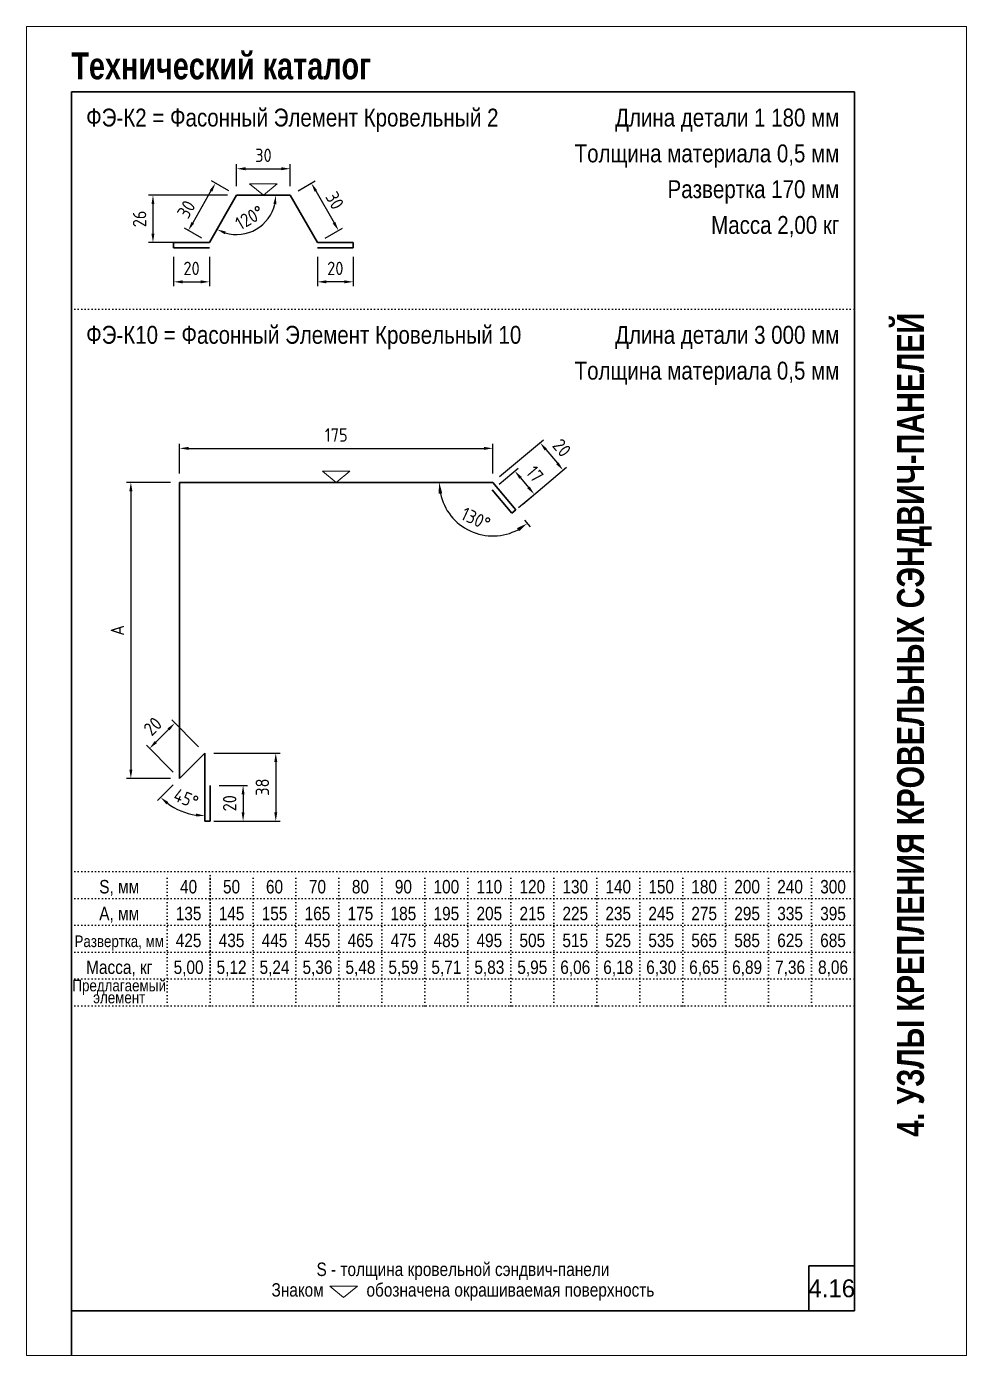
# Model space of a CAD drawing. Extents: x 5821 to 16321, y -13531 to 5774.
# Drawn here: x 11071 to 12121, y -11304 to -9819 of the extents above; entities that cross this region are included whole.
import ezdxf
from ezdxf.enums import TextEntityAlignment as Align

# ---------------------------------------------------------------- set-up
doc = ezdxf.new("R2010")
doc.units = 0
doc.header["$LTSCALE"] = 3
doc.linetypes.add('DOT2', pattern=[0.125, 0, -0.125])
doc.layers.get('0').update_dxf_attribs({"linetype": 'CONTINUOUS', "lineweight": 30})
doc.layers.get('DEFPOINTS').update_dxf_attribs({"linetype": 'CONTINUOUS'})
for name, color, linetype, lineweight in [('new_fill', 8, 'CONTINUOUS', 13), ('RAZMER', 7, 'CONTINUOUS', 9), ('Нащельники', 1, 'CONTINUOUS', 30)]:
    doc.layers.add(name, color=color, linetype=linetype, lineweight=lineweight)
doc.layers.add('Punktir', color=7, linetype='CONTINUOUS')
doc.styles.add('LOGO', font='HATTEN.TTF')
doc.styles.add('ROMANS', font='romans.shx', dxfattribs={"width": 0.85})
doc.styles.add('style1', font='ARIALN.TTF')
doc.styles.add('style2', font='impact.TTF')
doc.dimstyles.new('2.5', dxfattribs={"dimscale": 5, "dimtxt": 3, "dimasz": 2, "dimexe": 1, "dimexo": 2, "dimgap": 0, "dimtad": 0, "dimdec": 0, "dimlfac": 0.5, "dimzin": 9, "dimdsep": 46, "dimtxsty": 'ROMANS', "dimcen": -3, "dimdle": 1, "dimclrd": 256, "dimclre": 256, "dimclrt": 256, "dimadec": 0, "dimazin": 0, "dimtfac": 1, "dimtdec": 0, "dimtofl": 0, "dimtmove": 2, "dimatfit": 3, "dimfxl": 0, "dimtvp": 1, "dimtolj": 1, "dimtzin": 9, "dimarcsym": 0})
doc.dimstyles.new('5', dxfattribs={"dimscale": 5, "dimtxt": 3, "dimasz": 2.5, "dimexe": 1, "dimexo": 3, "dimgap": 0, "dimtad": 0, "dimdec": 0, "dimzin": 9, "dimdsep": 46, "dimtxsty": 'ROMANS', "dimblk2": 'OBLIQUE', "dimcen": -3, "dimdle": 1.5, "dimclrd": 256, "dimclre": 256, "dimclrt": 256, "dimadec": 0, "dimazin": 0, "dimtfac": 1, "dimtdec": 0, "dimtofl": 0, "dimtmove": 2, "dimatfit": 3, "dimfxl": 0, "dimtvp": 1, "dimtolj": 1, "dimtzin": 9, "dimarcsym": 0})

# ---------------------------------------------------------------- blocks, each defined once
blk = doc.blocks.new('*D1308')
at = {"layer": 'DEFPOINTS', "color": 0, "transparency": 16777216}
for p in [(11242, -10328.1), (11187.6, -10659), (11242, -10659)]:
    blk.add_point(p, dxfattribs=at)
at = {"layer": 'RAZMER', "lineweight": -2, "transparency": 16777216}
for p, q in [((11232, -10328.1), (11182.6, -10328.1)), ((11187.6, -10338.1), (11187.6, -10649)), ((11232, -10659), (11182.6, -10659))]:
    blk.add_line(p, q, dxfattribs=at)
at = {"layer": 'RAZMER', "transparency": 16777216}
for points in [[(11185.9, -10338.1), (11189.3, -10338.1), (11187.6, -10328.1)], [(11185.9, -10649), (11189.3, -10649), (11187.6, -10659)]]:
    blk.add_solid(points, dxfattribs=at)
at = {"layer": 'RAZMER', "transparency": 16777216, "insert": (11172.6, -10493.5), "char_height": 15, "attachment_point": 5, "rotation": 90, "style": 'ROMANS'}
blk.add_mtext('\\A1;{\\Fromans.shx|c204;А}', dxfattribs=at)
blk = doc.blocks.new('*D1309')
at = {"layer": 'DEFPOINTS', "color": 0, "transparency": 16777216}
for p in [(11208.4, -10625.4), (11270.3, -10630.7), (11242, -10659)]:
    blk.add_point(p, dxfattribs=at)
at = {"layer": 'RAZMER', "lineweight": -2, "transparency": 16777216}
for p, q in [((11263.2, -10623.6), (11233.2, -10593.6)), ((11229.7, -10604.2), (11215.5, -10618.3)), ((11234.9, -10651.9), (11204.9, -10621.9))]:
    blk.add_line(p, q, dxfattribs=at)
at = {"layer": 'RAZMER', "transparency": 16777216}
for points in [[(11228.5, -10603), (11230.8, -10605.4), (11236.7, -10597.1)], [(11214.3, -10617.2), (11216.7, -10619.5), (11208.4, -10625.4)]]:
    blk.add_solid(points, dxfattribs=at)
at = {"layer": 'RAZMER', "transparency": 16777216, "insert": (11212, -10600.7), "char_height": 15, "attachment_point": 5, "rotation": 45, "style": 'ROMANS'}
blk.add_mtext('\\A1;20', dxfattribs=at)
blk = doc.blocks.new('*D1310')
at = {"layer": 'DEFPOINTS', "color": 0, "transparency": 16777216}
for p in [(11276.3, -10666.7), (11276.3, -10706.7), (11313, -10706.7)]:
    blk.add_point(p, dxfattribs=at)
at = {"layer": 'RAZMER', "lineweight": -2, "transparency": 16777216}
for p, q in [((11286.3, -10666.7), (11318, -10666.7)), ((11313, -10676.7), (11313, -10696.7)), ((11286.3, -10706.7), (11318, -10706.7))]:
    blk.add_line(p, q, dxfattribs=at)
at = {"layer": 'RAZMER', "transparency": 16777216}
for points in [[(11311.3, -10676.7), (11314.6, -10676.7), (11313, -10666.7)], [(11311.3, -10696.7), (11314.6, -10696.7), (11313, -10706.7)]]:
    blk.add_solid(points, dxfattribs=at)
at = {"layer": 'RAZMER', "transparency": 16777216, "insert": (11298, -10686.7), "char_height": 15, "attachment_point": 5, "rotation": 90, "style": 'ROMANS'}
blk.add_mtext('\\A1;20', dxfattribs=at)
blk = doc.blocks.new('*D1311')
at = {"layer": 'DEFPOINTS', "color": 0, "transparency": 16777216}
for p in [(11270.3, -10630.7), (11270.3, -10706.7), (11349.5, -10706.7)]:
    blk.add_point(p, dxfattribs=at)
at = {"layer": 'RAZMER', "lineweight": -2, "transparency": 16777216}
for p, q in [((11280.3, -10630.7), (11354.5, -10630.7)), ((11349.5, -10640.7), (11349.5, -10696.7)), ((11280.3, -10706.7), (11354.5, -10706.7))]:
    blk.add_line(p, q, dxfattribs=at)
at = {"layer": 'RAZMER', "transparency": 16777216}
for points in [[(11347.8, -10640.7), (11351.2, -10640.7), (11349.5, -10630.7)], [(11347.8, -10696.7), (11351.2, -10696.7), (11349.5, -10706.7)]]:
    blk.add_solid(points, dxfattribs=at)
at = {"layer": 'RAZMER', "transparency": 16777216, "insert": (11334.5, -10668.7), "char_height": 15, "attachment_point": 5, "rotation": 90, "style": 'ROMANS'}
blk.add_mtext('\\A1;38', dxfattribs=at)
blk = doc.blocks.new('*D1312')
at = {"layer": 'DEFPOINTS', "color": 0, "transparency": 16777216}
for p in [(11270.3, -10630.7), (11270.3, -10630.7), (11242, -10659), (11235.3, -10691.2), (11270.3, -10683)]:
    blk.add_point(p, dxfattribs=at)
at = {"layer": 'RAZMER', "lineweight": -2, "transparency": 16777216}
for p, q in [((11234.9, -10666), (11217.3, -10683.6)), ((11270.3, -10693), (11270.3, -10705.6))]:
    blk.add_line(p, q, dxfattribs=at)
blk.add_arc((11270.3, -10630.7), 69.9, 233.2016, 261.7984, dxfattribs=at)
at = {"layer": 'RAZMER', "transparency": 16777216}
for points in [[(11227.3, -10687.9), (11229.5, -10685.4), (11220.8, -10680.1)], [(11260.4, -10698.2), (11260.2, -10701.5), (11270.3, -10700.6)]]:
    blk.add_solid(points, dxfattribs=at)
at = {"layer": 'RAZMER', "transparency": 16777216, "insert": (11249.3, -10681.4), "char_height": 15, "attachment_point": 5, "rotation": 337.5, "style": 'ROMANS'}
blk.add_mtext('\\A1;45°', dxfattribs=at)
blk = doc.blocks.new('*D1313')
at = {"layer": 'DEFPOINTS', "color": 0, "transparency": 16777216}
for p in [(11592, -10290.1), (11242, -10328.1), (11592, -10328.1)]:
    blk.add_point(p, dxfattribs=at)
at = {"layer": 'RAZMER', "lineweight": -2, "transparency": 16777216}
for p, q in [((11242, -10318.1), (11242, -10285.1)), ((11252, -10290.1), (11582, -10290.1)), ((11592, -10318.1), (11592, -10285.1))]:
    blk.add_line(p, q, dxfattribs=at)
at = {"layer": 'RAZMER', "transparency": 16777216}
for points in [[(11252, -10288.4), (11252, -10291.8), (11242, -10290.1)], [(11582, -10288.4), (11582, -10291.8), (11592, -10290.1)]]:
    blk.add_solid(points, dxfattribs=at)
at = {"layer": 'RAZMER', "transparency": 16777216, "insert": (11417, -10275.1), "char_height": 15, "attachment_point": 5, "style": 'ROMANS'}
blk.add_mtext('\\A1;175', dxfattribs=at)
blk = doc.blocks.new('*D1314')
at = {"layer": 'DEFPOINTS', "color": 0, "transparency": 16777216}
for p in [(11591.2, -10336.6), (11638.3, -10341.4), (11613.1, -10362.6)]:
    blk.add_point(p, dxfattribs=at)
at = {"layer": 'RAZMER', "lineweight": -2, "transparency": 16777216}
for p, q in [((11598.9, -10330.1), (11620.3, -10312.2)), ((11622.9, -10323.1), (11631.9, -10333.8)), ((11620.8, -10356.2), (11642.2, -10338.2))]:
    blk.add_line(p, q, dxfattribs=at)
at = {"layer": 'RAZMER', "transparency": 16777216}
for points in [[(11624.2, -10322), (11621.6, -10324.1), (11616.5, -10315.4)], [(11633.2, -10332.7), (11630.6, -10334.9), (11638.3, -10341.4)]]:
    blk.add_solid(points, dxfattribs=at)
at = {"layer": 'RAZMER', "transparency": 16777216, "insert": (11638.9, -10318.8), "char_height": 15, "attachment_point": 5, "rotation": 310, "style": 'ROMANS'}
blk.add_mtext('\\A1;17', dxfattribs=at)
blk = doc.blocks.new('*D1315')
at = {"layer": 'DEFPOINTS', "color": 0, "transparency": 16777216}
for p in [(11670.5, -10314.5), (11592, -10328.1), (11617.7, -10358.8)]:
    blk.add_point(p, dxfattribs=at)
at = {"layer": 'RAZMER', "lineweight": -2, "transparency": 16777216}
for p, q in [((11599.6, -10321.7), (11648.6, -10280.6)), ((11651.2, -10291.5), (11664.1, -10306.8)), ((11625.4, -10352.3), (11674.3, -10311.2))]:
    blk.add_line(p, q, dxfattribs=at)
at = {"layer": 'RAZMER', "transparency": 16777216}
for points in [[(11652.5, -10290.4), (11649.9, -10292.5), (11644.8, -10283.8)], [(11665.4, -10305.7), (11662.8, -10307.9), (11670.5, -10314.5)]]:
    blk.add_solid(points, dxfattribs=at)
at = {"layer": 'RAZMER', "transparency": 16777216, "insert": (11669.1, -10289.5), "char_height": 15, "attachment_point": 5, "rotation": 310, "style": 'ROMANS'}
blk.add_mtext('\\A1;20', dxfattribs=at)
blk = doc.blocks.new('*D1316')
at = {"layer": 'DEFPOINTS', "color": 0, "transparency": 16777216}
for p in [(11242, -10328.1), (11592, -10328.1), (11592, -10328.1), (11617.7, -10358.8), (11548.4, -10369.2)]:
    blk.add_point(p, dxfattribs=at)
at = {"layer": 'RAZMER', "lineweight": -2, "transparency": 16777216}
blk.add_line((11627.3, -10370.3), (11633.7, -10377.8), dxfattribs=at)
blk.add_arc((11592, -10328.1), 59.9, 191.9845, 298.0155, dxfattribs=at)
at = {"layer": 'RAZMER', "transparency": 16777216}
for points in [[(11531.3, -10340.8), (11535.5, -10340.3), (11532.1, -10328.1)], [(11618.9, -10379.2), (11621.3, -10382.7), (11630.5, -10374)]]:
    blk.add_solid(points, dxfattribs=at)
at = {"layer": 'RAZMER', "transparency": 16777216, "insert": (11573, -10368.8), "char_height": 15, "attachment_point": 5, "rotation": 335, "style": 'ROMANS'}
blk.add_mtext('\\A1;130°', dxfattribs=at)
blk = doc.blocks.new('_OBLIQUE')
at = {"color": 0, "linetype": 'ByBlock'}
blk.add_line((-0.5, -0.5), (0.5, 0.5), dxfattribs=at)
blk = doc.blocks.new('*D1321')
at = {"layer": 'DEFPOINTS', "color": 0, "transparency": 16777216}
for p in [(11235.4, -10066.1), (11275.4, -10066.1), (11275.4, -10104)]:
    blk.add_point(p, dxfattribs=at)
at = {"layer": 'RAZMER', "lineweight": -2, "transparency": 16777216}
for p, q in [((11235.4, -10076.1), (11235.4, -10109)), ((11275.4, -10076.1), (11275.4, -10109)), ((11245.4, -10104), (11265.4, -10104))]:
    blk.add_line(p, q, dxfattribs=at)
at = {"layer": 'RAZMER', "transparency": 16777216}
for points in [[(11245.4, -10102.3), (11245.4, -10105.7), (11235.4, -10104)], [(11265.4, -10102.3), (11265.4, -10105.7), (11275.4, -10104)]]:
    blk.add_solid(points, dxfattribs=at)
at = {"layer": 'RAZMER', "transparency": 16777216, "insert": (11255.4, -10089), "char_height": 15, "attachment_point": 5, "style": 'ROMANS'}
blk.add_mtext('\\A1;20', dxfattribs=at)
blk = doc.blocks.new('*D1317')
at = {"layer": 'DEFPOINTS', "color": 0, "transparency": 16777216}
for p in [(11305.7, -10007.2), (11251.8, -10046.6), (11275.4, -10060.1)]:
    blk.add_point(p, dxfattribs=at)
at = {"layer": 'RAZMER', "lineweight": -2, "transparency": 16777216}
for p, q in [((11297, -10002.3), (11277.8, -9991.2)), ((11277.1, -10002.4), (11256.8, -10037.9)), ((11266.7, -10055.2), (11247.5, -10044.1))]:
    blk.add_line(p, q, dxfattribs=at)
at = {"layer": 'RAZMER', "transparency": 16777216}
for points in [[(11275.7, -10001.6), (11278.6, -10003.2), (11282.1, -9993.7)], [(11255.3, -10037.1), (11258.2, -10038.8), (11251.8, -10046.6)]]:
    blk.add_solid(points, dxfattribs=at)
at = {"layer": 'RAZMER', "transparency": 16777216, "insert": (11249.5, -10023), "char_height": 15, "attachment_point": 5, "rotation": 60.1883, "style": 'ROMANS'}
blk.add_mtext('\\A1;30', dxfattribs=at)
blk = doc.blocks.new('*D1318')
at = {"layer": 'DEFPOINTS', "color": 0, "transparency": 16777216}
for p in [(11365.7, -9977.6), (11305.7, -10007.2), (11365.7, -10007.2)]:
    blk.add_point(p, dxfattribs=at)
at = {"layer": 'RAZMER', "lineweight": -2, "transparency": 16777216}
for p, q in [((11305.7, -9997.2), (11305.7, -9972.6)), ((11315.7, -9977.6), (11355.7, -9977.6)), ((11365.7, -9997.2), (11365.7, -9972.6))]:
    blk.add_line(p, q, dxfattribs=at)
at = {"layer": 'RAZMER', "transparency": 16777216}
for points in [[(11315.7, -9975.9), (11315.7, -9979.3), (11305.7, -9977.6)], [(11355.7, -9975.9), (11355.7, -9979.3), (11365.7, -9977.6)]]:
    blk.add_solid(points, dxfattribs=at)
at = {"layer": 'RAZMER', "transparency": 16777216, "insert": (11335.7, -9962.6), "char_height": 15, "attachment_point": 5, "style": 'ROMANS'}
blk.add_mtext('\\A1;30', dxfattribs=at)
blk = doc.blocks.new('*D1322')
at = {"layer": 'DEFPOINTS', "color": 0, "transparency": 16777216}
for p in [(11305.7, -10007.2), (11212.3, -10060.1), (11275.4, -10060.1)]:
    blk.add_point(p, dxfattribs=at)
at = {"layer": 'RAZMER', "lineweight": -2, "transparency": 16777216}
for p, q in [((11295.7, -10007.2), (11207.3, -10007.2)), ((11212.3, -10017.2), (11212.3, -10050.1)), ((11265.4, -10060.1), (11207.3, -10060.1))]:
    blk.add_line(p, q, dxfattribs=at)
at = {"layer": 'RAZMER', "transparency": 16777216}
for points in [[(11210.6, -10017.2), (11213.9, -10017.2), (11212.3, -10007.2)], [(11210.6, -10050.1), (11213.9, -10050.1), (11212.3, -10060.1)]]:
    blk.add_solid(points, dxfattribs=at)
at = {"layer": 'RAZMER', "transparency": 16777216, "insert": (11197.3, -10033.7), "char_height": 15, "attachment_point": 5, "rotation": 90, "style": 'ROMANS'}
blk.add_mtext('\\A1;26', dxfattribs=at)
blk = doc.blocks.new('*D1319')
at = {"layer": 'DEFPOINTS', "color": 0, "transparency": 16777216}
for p in [(11305.7, -10007.2), (11305.7, -10007.2), (11359.7, -10007.2), (11313.4, -10050.5), (11275.4, -10060.1)]:
    blk.add_point(p, dxfattribs=at)
at = {"layer": 'RAZMER', "lineweight": -2, "transparency": 16777216}
blk.add_arc((11305.7, -10007.2), 43.9, 253.2534, 346.9349, dxfattribs=at)
at = {"layer": 'RAZMER', "transparency": 16777216}
for points in [[(11346.8, -10017), (11350.1, -10017.3), (11349.6, -10007.2)], [(11292.4, -10050.8), (11293.7, -10047.8), (11283.8, -10045.4)]]:
    blk.add_solid(points, dxfattribs=at)
at = {"layer": 'RAZMER', "transparency": 16777216, "insert": (11320.2, -10032.3), "char_height": 15, "attachment_point": 5, "rotation": 30.0942, "style": 'ROMANS'}
blk.add_mtext('\\A1;120°', dxfattribs=at)
blk = doc.blocks.new('*D1320')
at = {"layer": 'DEFPOINTS', "color": 0, "transparency": 16777216}
for p in [(11365.7, -10007.2), (11419.6, -10046.6), (11396, -10060.1)]:
    blk.add_point(p, dxfattribs=at)
at = {"layer": 'RAZMER', "lineweight": -2, "transparency": 16777216}
for p, q in [((11374.4, -10002.3), (11393.6, -9991.2)), ((11394.2, -10002.4), (11414.6, -10037.9)), ((11404.7, -10055.2), (11423.9, -10044.1))]:
    blk.add_line(p, q, dxfattribs=at)
at = {"layer": 'RAZMER', "transparency": 16777216}
for points in [[(11395.7, -10001.6), (11392.8, -10003.2), (11389.2, -9993.7)], [(11416, -10037.1), (11413.1, -10038.8), (11419.6, -10046.6)]]:
    blk.add_solid(points, dxfattribs=at)
at = {"layer": 'RAZMER', "transparency": 16777216, "insert": (11415.4, -10013.1), "char_height": 15, "attachment_point": 5, "rotation": 299.8117, "style": 'ROMANS'}
blk.add_mtext('\\A1;30', dxfattribs=at)
blk = doc.blocks.new('*D1323')
at = {"layer": 'DEFPOINTS', "color": 0, "transparency": 16777216}
for p in [(11396, -10066.1), (11436, -10066.1), (11396, -10104)]:
    blk.add_point(p, dxfattribs=at)
at = {"layer": 'RAZMER', "lineweight": -2, "transparency": 16777216}
for p, q in [((11396, -10076.1), (11396, -10109)), ((11436, -10076.1), (11436, -10109)), ((11426, -10104), (11406, -10104))]:
    blk.add_line(p, q, dxfattribs=at)
at = {"layer": 'RAZMER', "transparency": 16777216}
for points in [[(11406, -10102.3), (11406, -10105.7), (11396, -10104)], [(11426, -10102.3), (11426, -10105.7), (11436, -10104)]]:
    blk.add_solid(points, dxfattribs=at)
at = {"layer": 'RAZMER', "transparency": 16777216, "insert": (11416, -10089), "char_height": 15, "attachment_point": 5, "style": 'ROMANS'}
blk.add_mtext('\\A1;20', dxfattribs=at)

msp = doc.modelspace()

# ---------------------------------------------------------------- linework, layer by layer
at = {"color": 1}
for p, q in [((11996.09, -9891.59), (11121.09, -9891.59)), ((11121.09, -9891.59), (11121.09, -11303.74)), ((11996.09, -9891.59), (11996.09, -11253.74)), ((11945.18, -11203.74), (11996.09, -11203.74)), ((11945.18, -11203.74), (11945.18, -11253.74)), ((11996.09, -11253.74), (11121.09, -11253.74))]:
    msp.add_line(p, q, dxfattribs=at)
at = {"layer": 'Punktir', "linetype": 'DOT2', "ltscale": 10}
for p, q in [((11121.09, -10134.41), (11996.09, -10134.41)), ((11121.09, -10763.01), (11996.09, -10763.01)), ((11228.09, -10913.01), (11228.09, -10763.01)), ((11276.09, -10883.01), (11276.09, -10763.01)), ((11276.09, -10913.01), (11276.09, -10763.01)), ((11324.09, -10913.01), (11324.09, -10763.01)), ((11372.09, -10913.01), (11372.09, -10763.01)), ((11420.09, -10913.01), (11420.09, -10763.01)), ((11468.09, -10913.01), (11468.09, -10763.01)), ((11516.09, -10913.01), (11516.09, -10763.01)), ((11564.09, -10913.01), (11564.09, -10763.01)), ((11612.09, -10913.01), (11612.09, -10763.01)), ((11660.09, -10913.01), (11660.09, -10763.01)), ((11708.09, -10913.01), (11708.09, -10763.01)), ((11756.09, -10913.01), (11756.09, -10763.01)), ((11804.09, -10913.01), (11804.09, -10763.01)), ((11852.09, -10913.01), (11852.09, -10763.01)), ((11900.09, -10913.01), (11900.09, -10763.01)), ((11948.09, -10913.01), (11948.09, -10763.01)), ((11121.09, -10793.01), (11996.09, -10793.01)), ((11121.09, -10823.01), (11996.09, -10823.01)), ((11121.09, -10853.01), (11996.09, -10853.01)), ((11121.09, -10883.01), (11996.09, -10883.01)), ((11121.09, -10913.01), (11996.09, -10913.01)), ((11121.09, -10913.01), (11996.09, -10913.01))]:
    msp.add_line(p, q, dxfattribs=at)
at = {"layer": 'RAZMER'}
for p, q in [((11351.07, -9994.57), (11320.28, -9994.57)), ((11335.67, -10007.22), (11320.28, -9994.57)), ((11335.67, -10007.22), (11351.07, -9994.57)), ((11432.38, -10315.46), (11401.59, -10315.46)), ((11416.98, -10328.12), (11401.59, -10315.46)), ((11416.98, -10328.12), (11432.38, -10315.46)), ((11425.29, -11239.19), (11409.89, -11226.53)), ((11409.89, -11226.53), (11440.68, -11226.53)), ((11425.29, -11239.19), (11440.68, -11226.53))]:
    msp.add_line(p, q, dxfattribs=at)
msp.add_lwpolyline([(11071.09, -9818.74), (12121.09, -9818.74), (12121.09, -11303.74), (11071.09, -11303.74)], close=True, dxfattribs=at)
at = {"layer": 'Нащельники'}
for p, q in [((11275.36, -10060.13), (11305.67, -10007.22)), ((11305.67, -10007.22), (11365.67, -10007.22)), ((11395.99, -10060.13), (11365.67, -10007.22)), ((11235.36, -10060.13), (11235.36, -10066.13)), ((11235.36, -10060.13), (11275.36, -10060.13)), ((11235.36, -10066.13), (11275.36, -10066.13)), ((11435.99, -10060.13), (11395.99, -10060.13)), ((11435.99, -10066.13), (11395.99, -10066.13)), ((11435.99, -10060.13), (11435.99, -10066.13)), ((11241.98, -10328.12), (11241.98, -10658.95)), ((11241.98, -10328.12), (11591.98, -10328.12)), ((11591.98, -10328.12), (11617.69, -10358.76)), ((11591.24, -10336.57), (11613.1, -10362.62)), ((11613.1, -10362.62), (11617.69, -10358.76)), ((11270.27, -10630.67), (11241.98, -10658.95)), ((11270.27, -10630.67), (11270.27, -10706.67)), ((11276.27, -10706.67), (11276.27, -10666.67)), ((11276.27, -10706.67), (11270.27, -10706.67))]:
    msp.add_line(p, q, dxfattribs=at)

# ---------------------------------------------------------------- texts
at = {"style": 'style1'}
for s, p in [('ФЭ-К2 = Фасонный Элемент Кровельный 2', (11137.63, -9930.41)), ('ФЭ-К10 = Фасонный Элемент Кровельный 10', (11137.63, -10173.22))]:
    msp.add_text(s, height=20, dxfattribs=at).set_placement(p)
for s, p in [('Длина детали 1 180 мм', (11979.09, -9930.41)), ('Толщина материала 0,5 мм', (11979.09, -9970.45)), ('Развертка 170 мм', (11979.09, -10010.43)), ('Масса 2,00 кг', (11979.09, -10050.43)), ('Длина детали 3 000 мм', (11979.09, -10173.22)), ('Длина детали 3 000 мм', (11979.09, -10173.22)), ('Толщина материала 0,5 мм', (11979.09, -10213.26)), ('Толщина материала 0,5 мм', (11979.09, -10213.26))]:
    msp.add_text(s, height=20, dxfattribs=at).set_placement(p, align=Align.RIGHT)
for s, height, p in [('S, мм', 15, (11174.59, -10787.43)), ('40', 15, (11252.09, -10787.43)), ('50', 15, (11300.09, -10787.43)), ('60', 15, (11348.09, -10787.43)), ('70', 15, (11396.09, -10787.43)), ('80', 15, (11444.09, -10787.43)), ('90', 15, (11492.09, -10787.43)), ('100', 15, (11540.09, -10787.43)), ('110', 15, (11588.09, -10787.43)), ('120', 15, (11636.09, -10787.43)), ('130', 15, (11684.09, -10787.43)), ('140', 15, (11732.09, -10787.43)), ('150', 15, (11780.09, -10787.43)), ('180', 15, (11828.09, -10787.43)), ('200', 15, (11876.09, -10787.43)), ('240', 15, (11924.09, -10787.43)), ('300', 15, (11972.09, -10787.43)), ('А, мм', 15, (11174.59, -10817.43)), ('135', 15, (11252.09, -10817.43)), ('145', 15, (11300.09, -10817.43)), ('155', 15, (11348.09, -10817.43)), ('165', 15, (11396.09, -10817.43)), ('175', 15, (11444.09, -10817.43)), ('185', 15, (11492.09, -10817.43)), ('195', 15, (11540.09, -10817.43)), ('205', 15, (11588.09, -10817.43)), ('215', 15, (11636.09, -10817.43)), ('225', 15, (11684.09, -10817.43)), ('235', 15, (11732.09, -10817.43)), ('245', 15, (11780.09, -10817.43)), ('275', 15, (11828.09, -10817.43)), ('295', 15, (11876.09, -10817.43)), ('335', 15, (11924.09, -10817.43)), ('395', 15, (11972.09, -10817.43)), ('Развертка, мм', 13, (11174.59, -10847.43)), ('425', 15, (11252.09, -10847.43)), ('435', 15, (11300.09, -10847.43)), ('445', 15, (11348.09, -10847.43)), ('455', 15, (11396.09, -10847.43)), ('465', 15, (11444.09, -10847.43)), ('475', 15, (11492.09, -10847.43)), ('485', 15, (11540.09, -10847.43)), ('495', 15, (11588.09, -10847.43)), ('505', 15, (11636.09, -10847.43)), ('515', 15, (11684.09, -10847.43)), ('525', 15, (11732.09, -10847.43)), ('535', 15, (11780.09, -10847.43)), ('565', 15, (11828.09, -10847.43)), ('585', 15, (11876.09, -10847.43)), ('625', 15, (11924.09, -10847.43)), ('685', 15, (11972.09, -10847.43)), ('Масса, кг', 15, (11174.59, -10877.43)), ('5,00', 15, (11252.09, -10877.43)), ('5,12', 15, (11300.09, -10877.43)), ('5,24', 15, (11348.09, -10877.43)), ('5,36', 15, (11396.09, -10877.43)), ('5,48', 15, (11444.09, -10877.43)), ('5,59', 15, (11492.09, -10877.43)), ('5,71', 15, (11540.09, -10877.43)), ('5,83', 15, (11588.09, -10877.43)), ('5,95', 15, (11636.09, -10877.43)), ('6,06', 15, (11684.09, -10877.43)), ('6,18', 15, (11732.09, -10877.43)), ('6,30', 15, (11780.09, -10877.43)), ('6,65', 15, (11828.09, -10877.43)), ('6,89', 15, (11876.09, -10877.43)), ('7,36', 15, (11924.09, -10877.43)), ('8,06', 15, (11972.09, -10877.43)), ('Предлагаемый', 13, (11174.59, -10896.87)), ('элемент', 13, (11174.59, -10910.29)), ('S - толщина кровельной сэндвич-панели', 15, (11558.59, -11215)), ('Знаком          обозначена окрашиваемая поверхность', 15, (11558.59, -11238))]:
    msp.add_text(s, height=height, dxfattribs=at).set_placement(p, align=Align.CENTER)
at = {"layer": 'new_fill', "style": 'style2'}
msp.add_text('Технический каталог', height=30, dxfattribs=at).set_placement((11121.1, -9877.69))
msp.add_text('4. УЗЛЫ КРЕПЛЕНИЯ КРОВЕЛЬНЫХ СЭНДВИЧ-ПАНЕЛЕЙ', height=30, rotation=90, dxfattribs=at).set_placement((12058.59, -10598.86), align=Align.MIDDLE_CENTER)
at = {"layer": 'new_fill', "style": 'LOGO'}
msp.add_text('4.16', height=20, dxfattribs=at).set_placement((11970.64, -11228.74), align=Align.MIDDLE_CENTER)

# ---------------------------------------------------------------- dimensions: what is measured, and where the dimension line sits
at = {"layer": 'RAZMER'}
for base, p1, p2, picture, middle in [((11365.67, -9977.59), (11305.67, -10007.22), (11365.67, -10007.22), '*D1318', (11335.67, -9962.59)), ((11591.98, -10290.09), (11241.98, -10328.12), (11591.98, -10328.12), '*D1313', (11416.98, -10275.09))]:
    dim = msp.add_linear_dim(base=base, p1=p1, p2=p2, dimstyle='2.5', dxfattribs=at)
    dim.commit()
    dim.dimension.update_dxf_attribs({"geometry": picture, "text_midpoint": middle})
for base, p1, p2, angle, picture, middle in [((11251.79, -10046.62), (11305.67, -10007.22), (11275.36, -10060.13), 240.1883, '*D1317', (11249.55, -10023.02)), ((11419.56, -10046.62), (11365.67, -10007.22), (11395.99, -10060.13), 299.8117, '*D1320', (11415.44, -10013.15))]:
    dim = msp.add_linear_dim(base=base, p1=p1, p2=p2, angle=angle, dimstyle='2.5', dxfattribs=at)
    dim.commit()
    dim.dimension.update_dxf_attribs({"geometry": picture, "text_midpoint": middle, "dimtype": 161})
for base, p1, p2, angle, picture, middle in [((11212.28, -10060.13), (11305.67, -10007.22), (11275.36, -10060.13), 90, '*D1322', (11197.28, -10033.68)), ((11395.99, -10104.01), (11435.99, -10066.13), (11395.99, -10066.13), 180, '*D1323', (11415.99, -10089.01))]:
    dim = msp.add_linear_dim(base=base, p1=p1, p2=p2, angle=angle, dimstyle='2.5', override={"dimlfac": 0.5, "dimtxsty": 'ROMANS', "dimsah": 1, "dimtolj": 1}, dxfattribs=at)
    dim.commit()
    dim.dimension.update_dxf_attribs({"geometry": picture, "text_midpoint": middle})
for base, line1, line2, dimstyle, picture, middle in [((11313.4, -10050.49), ((11275.36, -10060.13), (11305.67, -10007.22)), ((11305.67, -10007.22), (11359.67, -10007.22)), '2.5', '*D1319', (11320.19, -10032.27)), ((11548.44, -10369.2), ((11241.98, -10328.12), (11591.98, -10328.12)), ((11591.98, -10328.12), (11617.69, -10358.76)), '5', '*D1316', (11573.02, -10368.78)), ((11235.31, -10691.22), ((11270.27, -10630.67), (11270.27, -10683.01)), ((11241.98, -10658.95), (11270.27, -10630.67)), '2.5', '*D1312', (11249.25, -10681.41))]:
    dim = msp.add_angular_dim_2l(base=base, line1=line1, line2=line2, dimstyle=dimstyle, dxfattribs=at)
    dim.commit()
    dim.dimension.update_dxf_attribs({"geometry": picture, "text_midpoint": middle})
dim = msp.add_linear_dim(base=(11275.36, -10104.01), p1=(11235.36, -10066.13), p2=(11275.36, -10066.13), dimstyle='2.5', override={"dimlfac": 0.5, "dimtxsty": 'ROMANS', "dimsah": 1, "dimtolj": 1}, dxfattribs=at)
dim.commit()
dim.dimension.update_dxf_attribs({"geometry": '*D1321', "text_midpoint": (11255.36, -10089.01)})
for p1, p2, distance, picture, middle in [((11591.98, -10328.12), (11617.69, -10358.76), 68.93, '*D1315', (11669.14, -10289.49)), ((11591.24, -10336.57), (11613.1, -10362.62), 32.94, '*D1314', (11638.89, -10318.78)), ((11270.27, -10630.67), (11241.98, -10658.95), -47.44, '*D1309', (11211.97, -10600.66))]:
    dim = msp.add_aligned_dim(p1=p1, p2=p2, distance=distance, dimstyle='2.5', dxfattribs=at)
    dim.commit()
    dim.dimension.update_dxf_attribs({"geometry": picture, "text_midpoint": middle})
dim = msp.add_linear_dim(base=(11187.61, -10658.95), p1=(11241.98, -10328.12), p2=(11241.98, -10658.95), angle=90, text='{\\Fromans.shx|c204;А}', dimstyle='2.5', dxfattribs=at)
dim.commit()
dim.dimension.update_dxf_attribs({"geometry": '*D1308', "text_midpoint": (11172.61, -10493.53)})
for base, p1, p2, picture, middle in [((11349.48, -10706.67), (11270.27, -10630.67), (11270.27, -10706.67), '*D1311', (11334.48, -10668.67)), ((11312.96, -10706.67), (11276.27, -10666.67), (11276.27, -10706.67), '*D1310', (11297.96, -10686.67))]:
    dim = msp.add_linear_dim(base=base, p1=p1, p2=p2, angle=90, dimstyle='2.5', dxfattribs=at)
    dim.commit()
    dim.dimension.update_dxf_attribs({"geometry": picture, "text_midpoint": middle})

doc.saveas('drawing.dxf')
